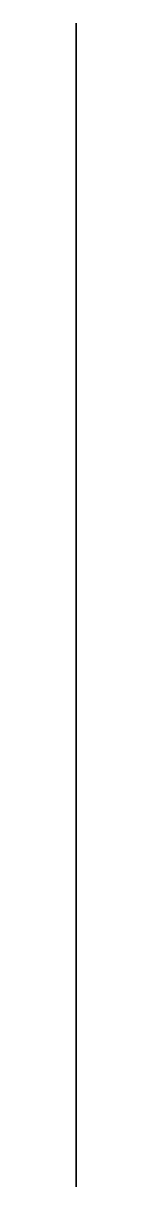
# Model space of a CAD drawing. Extents: x 0 to 0, y 0 to 0.31.
import ezdxf

# ---------------------------------------------------------------- set-up
doc = ezdxf.new("R2010")
doc.units = 0
doc.layers.add('FLAG', color=1, linetype='CONTINUOUS')

msp = doc.modelspace()

# ---------------------------------------------------------------- linework, layer by layer
at = {"layer": 'FLAG'}
for points in [[(0, 0, 1.42), (0, 0.31, 1.42), (0, 0.31, 2.19), (0, 0, 2.19)], [(0, 0, 2.19), (0, 0.31, 2.19), (0, 0.31, 1.42), (0, 0, 1.42)]]:
    msp.add_3dface(points, dxfattribs=at)

doc.saveas('drawing.dxf')
